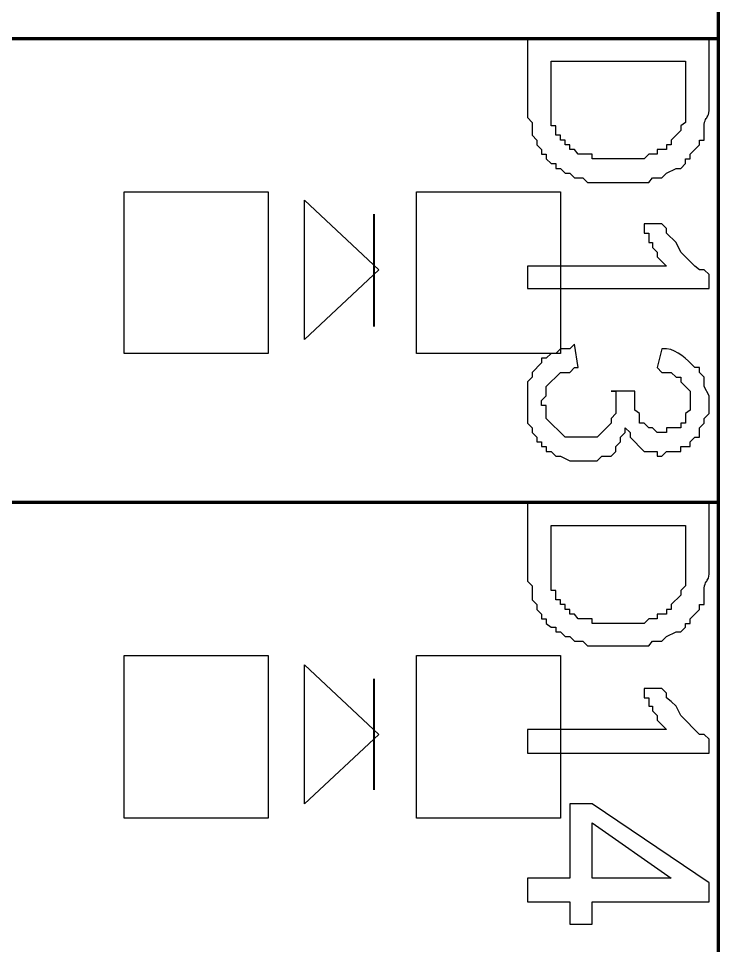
# Model space of a CAD drawing. Header units: millimetres. Extents: x -109 to -14.2, y -107.5 to -24.7.
# Drawn here: x -75.84 to -72.01, y -83.77 to -78.7 of the extents above; entities that cross this region are included whole.
import ezdxf

# ---------------------------------------------------------------- set-up
doc = ezdxf.new("R2010")
doc.units = ezdxf.units.MM
doc.header["$MEASUREMENT"] = 0
doc.layers.add('layer 1', color=7, linetype='Continuous')

msp = doc.modelspace()

# ---------------------------------------------------------------- linework, layer by layer
at = {"layer": 'layer 1', "color": 0, "lineweight": 80}
for points in [[(-72.0095, -91.5042), (-72.0095, -91.5042), (-72.0095, -40.7152), (-72.0095, -40.7152)], [(-80.6507, -78.8101), (-80.6507, -78.8101), (-72.0095, -78.8101), (-72.0095, -78.8101)], [(-80.6507, -81.3464), (-80.6507, -81.3464), (-72.0095, -81.3464), (-72.0095, -81.3464)]]:
    msp.add_open_spline(points, degree=3, dxfattribs=at)
at = {"layer": 'layer 1', "color": 0}
for points, knots in [([(-73.055, -78.8101), (-73.055, -78.8101), (-72.0611, -78.8101), (-72.0611, -78.8101), (-72.0611, -78.8101), (-72.0611, -78.8101), (-72.0611, -79.1393), (-72.0611, -79.1393), (-72.0611, -79.1393), (-72.052, -79.2971), (-72.0959, -79.1913), (-72.0869, -79.3393), (-72.0869, -79.3393), (-72.0869, -79.3393), (-72.0869, -79.3652), (-72.0869, -79.3652), (-72.0869, -79.3652), (-72.0869, -79.3652), (-72.1128, -79.3652), (-72.1128, -79.3652), (-72.1128, -79.3652), (-72.1128, -79.3652), (-72.1128, -79.3909), (-72.1128, -79.3909), (-72.1128, -79.3909), (-72.1128, -79.3909), (-72.1644, -79.4426), (-72.1644, -79.4426), (-72.1644, -79.4426), (-72.1644, -79.4426), (-72.1644, -79.4684), (-72.1644, -79.4684), (-72.1644, -79.4684), (-72.1644, -79.4684), (-72.1902, -79.4684), (-72.1902, -79.4684), (-72.1902, -79.4684), (-72.1902, -79.4684), (-72.1902, -79.4942), (-72.1902, -79.4942), (-72.1902, -79.4942), (-72.1902, -79.4942), (-72.216, -79.52), (-72.216, -79.52), (-72.216, -79.52), (-72.216, -79.52), (-72.2418, -79.52), (-72.2418, -79.52), (-72.2418, -79.52), (-72.2418, -79.52), (-72.2935, -79.5458), (-72.2935, -79.5458), (-72.2935, -79.5458), (-72.2935, -79.5458), (-72.3193, -79.5717), (-72.3193, -79.5717), (-72.3193, -79.5717), (-72.3193, -79.5717), (-72.3709, -79.5717), (-72.3709, -79.5717), (-72.3709, -79.5717), (-72.3709, -79.5717), (-72.3903, -79.5975), (-72.3903, -79.5975), (-72.3903, -79.5975), (-72.3903, -79.5975), (-72.4677, -79.5975), (-72.4677, -79.5975), (-72.4677, -79.5975), (-72.5193, -79.5975), (-72.5709, -79.5975), (-72.6226, -79.5975), (-72.6226, -79.5975), (-72.6226, -79.5975), (-72.7258, -79.5975), (-72.7258, -79.5975), (-72.7258, -79.5975), (-72.7258, -79.5975), (-72.7517, -79.5717), (-72.7517, -79.5717), (-72.7517, -79.5717), (-72.7517, -79.5717), (-72.7968, -79.5717), (-72.7968, -79.5717), (-72.7968, -79.5717), (-72.7968, -79.5717), (-72.8226, -79.5458), (-72.8226, -79.5458), (-72.8226, -79.5458), (-72.8226, -79.5458), (-72.8485, -79.5458), (-72.8485, -79.5458), (-72.8485, -79.5458), (-72.8485, -79.5458), (-72.8743, -79.52), (-72.8743, -79.52), (-72.8743, -79.52), (-72.8743, -79.52), (-72.9001, -79.52), (-72.9001, -79.52), (-72.9001, -79.52), (-72.9001, -79.52), (-72.9001, -79.4942), (-72.9001, -79.4942), (-72.9001, -79.4942), (-72.9001, -79.4942), (-72.9259, -79.4942), (-72.9259, -79.4942), (-72.9259, -79.4942), (-72.9259, -79.4942), (-72.9517, -79.4684), (-72.9517, -79.4684), (-72.9517, -79.4684), (-72.9517, -79.4684), (-72.9517, -79.4426), (-72.9517, -79.4426), (-72.9517, -79.4426), (-72.9517, -79.4426), (-72.9775, -79.4426), (-72.9775, -79.4426), (-72.9775, -79.4426), (-72.9775, -79.4426), (-72.9775, -79.4168), (-72.9775, -79.4168), (-72.9775, -79.4168), (-72.9775, -79.4168), (-73.0033, -79.3909), (-73.0033, -79.3909), (-73.0033, -79.3909), (-73.0033, -79.3909), (-73.0033, -79.3652), (-73.0033, -79.3652), (-73.0033, -79.3652), (-73.0033, -79.3652), (-73.0292, -79.3393), (-73.0292, -79.3393), (-73.0292, -79.3393), (-73.0292, -79.3393), (-73.0292, -79.2684), (-73.0292, -79.2684), (-73.0292, -79.2684), (-73.0292, -79.2684), (-73.055, -79.2425), (-73.055, -79.2425), (-73.055, -79.2425), (-73.055, -79.2425), (-73.055, -79.1393), (-73.055, -79.1393), (-73.055, -79.1393), (-73.055, -79.1393), (-73.055, -78.8101), (-73.055, -78.8101)], [0, 0, 0, 0, 0.025641, 0.025641, 0.025641, 0.025641, 0.051282, 0.051282, 0.051282, 0.051282, 0.076923, 0.076923, 0.076923, 0.076923, 0.102564, 0.102564, 0.102564, 0.102564, 0.128205, 0.128205, 0.128205, 0.128205, 0.153846, 0.153846, 0.153846, 0.153846, 0.179487, 0.179487, 0.179487, 0.179487, 0.205128, 0.205128, 0.205128, 0.205128, 0.230769, 0.230769, 0.230769, 0.230769, 0.25641, 0.25641, 0.25641, 0.25641, 0.282051, 0.282051, 0.282051, 0.282051, 0.307692, 0.307692, 0.307692, 0.307692, 0.333333, 0.333333, 0.333333, 0.333333, 0.358974, 0.358974, 0.358974, 0.358974, 0.384615, 0.384615, 0.384615, 0.384615, 0.410256, 0.410256, 0.410256, 0.410256, 0.435897, 0.435897, 0.435897, 0.435897, 0.461538, 0.461538, 0.461538, 0.461538, 0.487179, 0.487179, 0.487179, 0.487179, 0.512821, 0.512821, 0.512821, 0.512821, 0.538462, 0.538462, 0.538462, 0.538462, 0.564103, 0.564103, 0.564103, 0.564103, 0.589744, 0.589744, 0.589744, 0.589744, 0.615385, 0.615385, 0.615385, 0.615385, 0.641026, 0.641026, 0.641026, 0.641026, 0.666667, 0.666667, 0.666667, 0.666667, 0.692308, 0.692308, 0.692308, 0.692308, 0.717949, 0.717949, 0.717949, 0.717949, 0.74359, 0.74359, 0.74359, 0.74359, 0.769231, 0.769231, 0.769231, 0.769231, 0.794872, 0.794872, 0.794872, 0.794872, 0.820513, 0.820513, 0.820513, 0.820513, 0.846154, 0.846154, 0.846154, 0.846154, 0.871795, 0.871795, 0.871795, 0.871795, 0.897436, 0.897436, 0.897436, 0.897436, 0.923077, 0.923077, 0.923077, 0.923077, 0.948718, 0.948718, 0.948718, 0.948718, 1, 1, 1, 1]), ([(-72.9259, -78.9328), (-72.9259, -78.9328), (-72.9259, -79.1393), (-72.9259, -79.1393), (-72.9259, -79.1393), (-72.9259, -79.1823), (-72.9259, -79.2253), (-72.9259, -79.2684), (-72.9259, -79.2684), (-72.9259, -79.2684), (-72.9259, -79.2877), (-72.9259, -79.2877), (-72.9259, -79.2877), (-72.9259, -79.2877), (-72.9001, -79.2877), (-72.9001, -79.2877), (-72.9001, -79.2877), (-72.9001, -79.2877), (-72.9001, -79.3393), (-72.9001, -79.3393), (-72.9001, -79.3393), (-72.9001, -79.3393), (-72.8743, -79.3393), (-72.8743, -79.3393), (-72.8743, -79.3393), (-72.8743, -79.3393), (-72.8743, -79.3652), (-72.8743, -79.3652), (-72.8743, -79.3652), (-72.8743, -79.3652), (-72.8485, -79.3652), (-72.8485, -79.3652), (-72.8485, -79.3652), (-72.8485, -79.3652), (-72.8485, -79.3909), (-72.8485, -79.3909), (-72.8485, -79.3909), (-72.8485, -79.3909), (-72.8226, -79.3909), (-72.8226, -79.3909), (-72.8226, -79.3909), (-72.8226, -79.3909), (-72.8226, -79.4168), (-72.8226, -79.4168), (-72.8226, -79.4168), (-72.8226, -79.4168), (-72.7968, -79.4168), (-72.7968, -79.4168), (-72.7968, -79.4168), (-72.7968, -79.4168), (-72.7775, -79.4426), (-72.7775, -79.4426), (-72.7775, -79.4426), (-72.7775, -79.4426), (-72.7, -79.4426), (-72.7, -79.4426), (-72.7, -79.4426), (-72.7, -79.4426), (-72.7, -79.4684), (-72.7, -79.4684), (-72.7, -79.4684), (-72.7, -79.4684), (-72.4161, -79.4684), (-72.4161, -79.4684), (-72.4161, -79.4684), (-72.4161, -79.4684), (-72.3903, -79.4426), (-72.3903, -79.4426), (-72.3903, -79.4426), (-72.3903, -79.4426), (-72.3451, -79.4426), (-72.3451, -79.4426), (-72.3451, -79.4426), (-72.3451, -79.4426), (-72.3451, -79.4168), (-72.3451, -79.4168), (-72.3451, -79.4168), (-72.3451, -79.4168), (-72.2935, -79.4168), (-72.2935, -79.4168), (-72.2935, -79.4168), (-72.2935, -79.4168), (-72.2935, -79.3909), (-72.2935, -79.3909), (-72.2935, -79.3909), (-72.2935, -79.3909), (-72.2676, -79.3909), (-72.2676, -79.3909), (-72.2676, -79.3909), (-72.2676, -79.3909), (-72.2676, -79.3652), (-72.2676, -79.3652), (-72.2676, -79.3652), (-72.2676, -79.3652), (-72.216, -79.3135), (-72.216, -79.3135), (-72.216, -79.3135), (-72.216, -79.3135), (-72.216, -79.2877), (-72.216, -79.2877), (-72.216, -79.2877), (-72.216, -79.2877), (-72.1902, -79.2684), (-72.1902, -79.2684), (-72.1902, -79.2684), (-72.1902, -79.2684), (-72.1902, -78.9328), (-72.1902, -78.9328), (-72.1902, -78.9328), (-72.1902, -78.9328), (-72.9259, -78.9328), (-72.9259, -78.9328)], [0, 0, 0, 0, 0.034483, 0.034483, 0.034483, 0.034483, 0.068966, 0.068966, 0.068966, 0.068966, 0.103448, 0.103448, 0.103448, 0.103448, 0.137931, 0.137931, 0.137931, 0.137931, 0.172414, 0.172414, 0.172414, 0.172414, 0.206897, 0.206897, 0.206897, 0.206897, 0.241379, 0.241379, 0.241379, 0.241379, 0.275862, 0.275862, 0.275862, 0.275862, 0.310345, 0.310345, 0.310345, 0.310345, 0.344828, 0.344828, 0.344828, 0.344828, 0.37931, 0.37931, 0.37931, 0.37931, 0.413793, 0.413793, 0.413793, 0.413793, 0.448276, 0.448276, 0.448276, 0.448276, 0.482759, 0.482759, 0.482759, 0.482759, 0.517241, 0.517241, 0.517241, 0.517241, 0.551724, 0.551724, 0.551724, 0.551724, 0.586207, 0.586207, 0.586207, 0.586207, 0.62069, 0.62069, 0.62069, 0.62069, 0.655172, 0.655172, 0.655172, 0.655172, 0.689655, 0.689655, 0.689655, 0.689655, 0.724138, 0.724138, 0.724138, 0.724138, 0.758621, 0.758621, 0.758621, 0.758621, 0.793103, 0.793103, 0.793103, 0.793103, 0.827586, 0.827586, 0.827586, 0.827586, 0.862069, 0.862069, 0.862069, 0.862069, 0.896552, 0.896552, 0.896552, 0.896552, 0.931034, 0.931034, 0.931034, 0.931034, 1, 1, 1, 1]), ([(-75.262, -79.6491), (-75.262, -79.6491), (-75.262, -80.5332), (-75.262, -80.5332), (-75.262, -80.5332), (-75.262, -80.5332), (-74.4747, -80.5332), (-74.4747, -80.5332), (-74.4747, -80.5332), (-74.4747, -80.5332), (-74.4747, -79.6491), (-74.4747, -79.6491), (-74.4747, -79.6491), (-74.4747, -79.6491), (-75.262, -79.6491), (-75.262, -79.6491)], [0, 0, 0, 0, 0.2, 0.2, 0.2, 0.2, 0.4, 0.4, 0.4, 0.4, 0.6, 0.6, 0.6, 0.6, 1, 1, 1, 1]), ([(-73.6616, -79.6491), (-73.6616, -79.6491), (-73.6616, -80.5332), (-73.6616, -80.5332), (-73.6616, -80.5332), (-73.6616, -80.5332), (-72.8743, -80.5332), (-72.8743, -80.5332), (-72.8743, -80.5332), (-72.8743, -80.5332), (-72.8743, -79.6491), (-72.8743, -79.6491), (-72.8743, -79.6491), (-72.8743, -79.6491), (-73.6616, -79.6491), (-73.6616, -79.6491)], [0, 0, 0, 0, 0.2, 0.2, 0.2, 0.2, 0.4, 0.4, 0.4, 0.4, 0.6, 0.6, 0.6, 0.6, 1, 1, 1, 1]), ([(-74.2747, -80.4558), (-74.2747, -80.4558), (-73.8681, -80.075), (-73.8681, -80.075), (-73.8681, -80.075), (-73.8681, -80.075), (-74.2747, -79.6943), (-74.2747, -79.6943), (-74.2747, -79.6943), (-74.2747, -79.6943), (-74.2747, -80.4558), (-74.2747, -80.4558)], [0, 0, 0, 0, 0.25, 0.25, 0.25, 0.25, 0.5, 0.5, 0.5, 0.5, 1, 1, 1, 1]), ([(-73.055, -80.1783), (-73.055, -80.1783), (-73.055, -80.0557), (-73.055, -80.0557), (-73.055, -80.0557), (-73.055, -80.0557), (-72.2935, -80.0557), (-72.2935, -80.0557), (-72.2935, -80.0557), (-72.2935, -80.0557), (-72.3451, -80.0041), (-72.3451, -80.0041), (-72.3451, -80.0041), (-72.3451, -80.0041), (-72.3451, -79.9782), (-72.3451, -79.9782), (-72.3451, -79.9782), (-72.3451, -79.9782), (-72.3709, -79.9524), (-72.3709, -79.9524), (-72.3709, -79.9524), (-72.3709, -79.9524), (-72.3709, -79.9266), (-72.3709, -79.9266), (-72.3709, -79.9266), (-72.3709, -79.9266), (-72.3903, -79.9266), (-72.3903, -79.9266), (-72.3903, -79.9266), (-72.3903, -79.9266), (-72.3903, -79.875), (-72.3903, -79.875), (-72.3903, -79.875), (-72.3903, -79.875), (-72.4161, -79.875), (-72.4161, -79.875), (-72.4161, -79.875), (-72.4161, -79.875), (-72.4161, -79.8233), (-72.4161, -79.8233), (-72.4161, -79.8233), (-72.4161, -79.8233), (-72.3193, -79.8233), (-72.3193, -79.8233), (-72.3193, -79.8233), (-72.3193, -79.8233), (-72.2935, -79.8492), (-72.2935, -79.8492), (-72.2935, -79.8492), (-72.2935, -79.8492), (-72.2935, -79.875), (-72.2935, -79.875), (-72.2935, -79.875), (-72.2935, -79.875), (-72.2418, -79.9266), (-72.2418, -79.9266), (-72.2418, -79.9266), (-72.2418, -79.9266), (-72.216, -79.9782), (-72.216, -79.9782), (-72.216, -79.9782), (-72.216, -79.9782), (-72.1386, -80.0557), (-72.1386, -80.0557), (-72.1386, -80.0557), (-72.1386, -80.0557), (-72.1128, -80.075), (-72.1128, -80.075), (-72.1128, -80.075), (-72.1128, -80.075), (-72.0869, -80.075), (-72.0869, -80.075), (-72.0869, -80.075), (-72.0869, -80.075), (-72.0611, -80.1009), (-72.0611, -80.1009), (-72.0611, -80.1009), (-72.0611, -80.1009), (-72.0611, -80.1783), (-72.0611, -80.1783), (-72.0611, -80.1783), (-72.0611, -80.1783), (-73.055, -80.1783), (-73.055, -80.1783)], [0, 0, 0, 0, 0.045455, 0.045455, 0.045455, 0.045455, 0.090909, 0.090909, 0.090909, 0.090909, 0.136364, 0.136364, 0.136364, 0.136364, 0.181818, 0.181818, 0.181818, 0.181818, 0.227273, 0.227273, 0.227273, 0.227273, 0.272727, 0.272727, 0.272727, 0.272727, 0.318182, 0.318182, 0.318182, 0.318182, 0.363636, 0.363636, 0.363636, 0.363636, 0.409091, 0.409091, 0.409091, 0.409091, 0.454545, 0.454545, 0.454545, 0.454545, 0.5, 0.5, 0.5, 0.5, 0.545455, 0.545455, 0.545455, 0.545455, 0.590909, 0.590909, 0.590909, 0.590909, 0.636364, 0.636364, 0.636364, 0.636364, 0.681818, 0.681818, 0.681818, 0.681818, 0.727273, 0.727273, 0.727273, 0.727273, 0.772727, 0.772727, 0.772727, 0.772727, 0.818182, 0.818182, 0.818182, 0.818182, 0.863636, 0.863636, 0.863636, 0.863636, 0.909091, 0.909091, 0.909091, 0.909091, 1, 1, 1, 1]), ([(-72.7968, -80.4816), (-72.7968, -80.4816), (-72.7775, -80.6107), (-72.7775, -80.6107), (-72.7775, -80.6107), (-72.7775, -80.6107), (-72.7968, -80.6107), (-72.7968, -80.6107), (-72.7968, -80.6107), (-72.7968, -80.6107), (-72.8226, -80.6365), (-72.8226, -80.6365), (-72.8226, -80.6365), (-72.8226, -80.6365), (-72.8743, -80.6365), (-72.8743, -80.6365), (-72.8743, -80.6365), (-72.8743, -80.6365), (-72.9517, -80.7139), (-72.9517, -80.7139), (-72.9517, -80.7139), (-72.9517, -80.7139), (-72.9517, -80.7655), (-72.9517, -80.7655), (-72.9517, -80.7655), (-72.9517, -80.7655), (-72.9775, -80.7914), (-72.9775, -80.7914), (-72.9775, -80.7914), (-72.9775, -80.7914), (-72.9775, -80.8172), (-72.9775, -80.8172), (-72.9775, -80.8172), (-72.9775, -80.8172), (-72.9517, -80.8172), (-72.9517, -80.8172), (-72.9517, -80.8172), (-72.9517, -80.8172), (-72.9517, -80.8882), (-72.9517, -80.8882), (-72.9517, -80.8882), (-72.9517, -80.8882), (-72.8485, -80.9914), (-72.8485, -80.9914), (-72.8485, -80.9914), (-72.8485, -80.9914), (-72.6742, -80.9914), (-72.6742, -80.9914), (-72.6742, -80.9914), (-72.6742, -80.9914), (-72.5968, -80.914), (-72.5968, -80.914), (-72.5968, -80.914), (-72.5968, -80.914), (-72.5968, -80.8882), (-72.5968, -80.8882), (-72.5968, -80.8882), (-72.5968, -80.8882), (-72.5709, -80.8623), (-72.5709, -80.8623), (-72.5709, -80.8623), (-72.5709, -80.8623), (-72.5709, -80.7397), (-72.5709, -80.7397), (-72.5709, -80.7397), (-72.5709, -80.7397), (-72.5968, -80.7397), (-72.5968, -80.7397), (-72.5968, -80.7397), (-72.5968, -80.7397), (-72.4677, -80.7397), (-72.4677, -80.7397), (-72.4677, -80.7397), (-72.4677, -80.7397), (-72.4677, -80.843), (-72.4677, -80.843), (-72.4677, -80.843), (-72.4677, -80.843), (-72.4419, -80.8623), (-72.4419, -80.8623), (-72.4419, -80.8623), (-72.4419, -80.8623), (-72.4419, -80.914), (-72.4419, -80.914), (-72.4419, -80.914), (-72.4419, -80.914), (-72.4161, -80.914), (-72.4161, -80.914), (-72.4161, -80.914), (-72.4161, -80.914), (-72.3903, -80.9398), (-72.3903, -80.9398), (-72.3903, -80.9398), (-72.3903, -80.9398), (-72.3709, -80.9398), (-72.3709, -80.9398), (-72.3709, -80.9398), (-72.3709, -80.9398), (-72.3451, -80.9656), (-72.3451, -80.9656), (-72.3451, -80.9656), (-72.3451, -80.9656), (-72.2935, -80.9656), (-72.2935, -80.9656), (-72.2935, -80.9656), (-72.2935, -80.9656), (-72.2935, -80.9398), (-72.2935, -80.9398), (-72.2935, -80.9398), (-72.2935, -80.9398), (-72.216, -80.9398), (-72.216, -80.9398), (-72.216, -80.9398), (-72.216, -80.9398), (-72.216, -80.914), (-72.216, -80.914), (-72.216, -80.914), (-72.216, -80.914), (-72.1902, -80.914), (-72.1902, -80.914), (-72.1902, -80.914), (-72.1902, -80.914), (-72.1902, -80.8623), (-72.1902, -80.8623), (-72.1902, -80.8623), (-72.1902, -80.8623), (-72.1644, -80.843), (-72.1644, -80.843), (-72.1644, -80.843), (-72.1644, -80.843), (-72.1644, -80.7397), (-72.1644, -80.7397), (-72.1644, -80.7397), (-72.1644, -80.7397), (-72.216, -80.6881), (-72.216, -80.6881), (-72.216, -80.6881), (-72.216, -80.6881), (-72.216, -80.6623), (-72.216, -80.6623), (-72.216, -80.6623), (-72.216, -80.6623), (-72.2418, -80.6623), (-72.2418, -80.6623), (-72.2418, -80.6623), (-72.2418, -80.6623), (-72.2676, -80.6365), (-72.2676, -80.6365), (-72.2676, -80.6365), (-72.2676, -80.6365), (-72.3193, -80.6365), (-72.3193, -80.6365), (-72.3193, -80.6365), (-72.3193, -80.6365), (-72.3451, -80.6107), (-72.3451, -80.6107), (-72.3451, -80.6107), (-72.3451, -80.6107), (-72.3193, -80.5074), (-72.3193, -80.5074), (-72.3193, -80.5074), (-72.3193, -80.5074), (-72.2935, -80.5074), (-72.2935, -80.5074), (-72.2935, -80.5074), (-72.2322, -80.515), (-72.183, -80.5624), (-72.1386, -80.6107), (-72.1386, -80.6107), (-72.1386, -80.6107), (-72.1128, -80.6107), (-72.1128, -80.6107), (-72.1128, -80.6107), (-72.1128, -80.6107), (-72.1128, -80.6365), (-72.1128, -80.6365), (-72.1128, -80.6365), (-72.1128, -80.6365), (-72.0869, -80.6623), (-72.0869, -80.6623), (-72.0869, -80.6623), (-72.0869, -80.6623), (-72.0869, -80.7139), (-72.0869, -80.7139), (-72.0869, -80.7139), (-72.0869, -80.7139), (-72.0611, -80.7655), (-72.0611, -80.7655), (-72.0611, -80.7655), (-72.0611, -80.7655), (-72.0611, -80.8623), (-72.0611, -80.8623), (-72.0611, -80.8623), (-72.0611, -80.8623), (-72.0869, -80.8882), (-72.0869, -80.8882), (-72.0869, -80.8882), (-72.0869, -80.8882), (-72.0869, -80.914), (-72.0869, -80.914), (-72.0869, -80.914), (-72.0869, -80.914), (-72.1128, -80.9398), (-72.1128, -80.9398), (-72.1128, -80.9398), (-72.1128, -80.9398), (-72.1128, -80.9914), (-72.1128, -80.9914), (-72.1128, -80.9914), (-72.1128, -80.9914), (-72.1386, -80.9914), (-72.1386, -80.9914), (-72.1386, -80.9914), (-72.1386, -80.9914), (-72.1644, -81.0172), (-72.1644, -81.0172), (-72.1644, -81.0172), (-72.1644, -81.0172), (-72.1644, -81.0431), (-72.1644, -81.0431), (-72.1644, -81.0431), (-72.1644, -81.0431), (-72.216, -81.0431), (-72.216, -81.0431), (-72.216, -81.0431), (-72.216, -81.0431), (-72.216, -81.0689), (-72.216, -81.0689), (-72.216, -81.0689), (-72.216, -81.0689), (-72.2935, -81.0689), (-72.2935, -81.0689), (-72.2935, -81.0689), (-72.2935, -81.0689), (-72.3193, -81.0947), (-72.3193, -81.0947), (-72.3193, -81.0947), (-72.3193, -81.0947), (-72.3451, -81.0947), (-72.3451, -81.0947), (-72.3451, -81.0947), (-72.3451, -81.0947), (-72.3451, -81.0689), (-72.3451, -81.0689), (-72.3451, -81.0689), (-72.3451, -81.0689), (-72.4161, -81.0689), (-72.4161, -81.0689), (-72.4161, -81.0689), (-72.4161, -81.0689), (-72.4935, -80.9914), (-72.4935, -80.9914), (-72.4935, -80.9914), (-72.4935, -80.9914), (-72.4935, -80.9656), (-72.4935, -80.9656), (-72.4935, -80.9656), (-72.4935, -80.9656), (-72.5193, -80.9398), (-72.5193, -80.9398), (-72.5193, -80.9398), (-72.5193, -80.9398), (-72.5193, -80.9656), (-72.5193, -80.9656), (-72.5193, -80.9656), (-72.5193, -80.9656), (-72.5451, -80.9914), (-72.5451, -80.9914), (-72.5451, -80.9914), (-72.5451, -80.9914), (-72.5451, -81.0172), (-72.5451, -81.0172), (-72.5451, -81.0172), (-72.5451, -81.0172), (-72.5709, -81.0431), (-72.5709, -81.0431), (-72.5709, -81.0431), (-72.5709, -81.0431), (-72.5709, -81.0689), (-72.5709, -81.0689), (-72.5709, -81.0689), (-72.5709, -81.0689), (-72.5968, -81.0947), (-72.5968, -81.0947), (-72.5968, -81.0947), (-72.5968, -81.0947), (-72.6484, -81.0947), (-72.6484, -81.0947), (-72.6484, -81.0947), (-72.6484, -81.0947), (-72.6742, -81.1205), (-72.6742, -81.1205), (-72.6742, -81.1205), (-72.6742, -81.1205), (-72.8226, -81.1205), (-72.8226, -81.1205), (-72.8226, -81.1205), (-72.8226, -81.1205), (-72.8743, -81.0947), (-72.8743, -81.0947), (-72.8743, -81.0947), (-72.8743, -81.0947), (-72.9001, -81.0947), (-72.9001, -81.0947), (-72.9001, -81.0947), (-72.9001, -81.0947), (-72.9259, -81.0689), (-72.9259, -81.0689), (-72.9259, -81.0689), (-72.9259, -81.0689), (-72.9517, -81.0689), (-72.9517, -81.0689), (-72.9517, -81.0689), (-72.9517, -81.0689), (-72.9517, -81.0431), (-72.9517, -81.0431), (-72.9517, -81.0431), (-72.9517, -81.0431), (-72.9775, -81.0431), (-72.9775, -81.0431), (-72.9775, -81.0431), (-72.9775, -81.0431), (-72.9775, -81.0172), (-72.9775, -81.0172), (-72.9775, -81.0172), (-72.9775, -81.0172), (-73.0033, -81.0172), (-73.0033, -81.0172), (-73.0033, -81.0172), (-73.0033, -81.0172), (-73.0033, -80.9914), (-73.0033, -80.9914), (-73.0033, -80.9914), (-73.0033, -80.9914), (-73.0292, -80.9656), (-73.0292, -80.9656), (-73.0292, -80.9656), (-73.0292, -80.9656), (-73.0292, -80.9398), (-73.0292, -80.9398), (-73.0292, -80.9398), (-73.0292, -80.9398), (-73.055, -80.914), (-73.055, -80.914), (-73.055, -80.914), (-73.055, -80.914), (-73.055, -80.6881), (-73.055, -80.6881), (-73.055, -80.6881), (-73.055, -80.6881), (-73.0292, -80.6623), (-73.0292, -80.6623), (-73.0292, -80.6623), (-73.0292, -80.6623), (-73.0292, -80.6365), (-73.0292, -80.6365), (-73.0292, -80.6365), (-73.0292, -80.6365), (-72.9775, -80.5849), (-72.9775, -80.5849), (-72.9775, -80.5849), (-72.9775, -80.5849), (-72.9775, -80.559), (-72.9775, -80.559), (-72.9775, -80.559), (-72.9775, -80.559), (-72.9517, -80.559), (-72.9517, -80.559), (-72.9517, -80.559), (-72.9517, -80.559), (-72.9259, -80.5332), (-72.9259, -80.5332), (-72.9259, -80.5332), (-72.9259, -80.5332), (-72.9001, -80.5332), (-72.9001, -80.5332), (-72.9001, -80.5332), (-72.9001, -80.5332), (-72.8743, -80.5074), (-72.8743, -80.5074), (-72.8743, -80.5074), (-72.8743, -80.5074), (-72.8226, -80.5074), (-72.8226, -80.5074), (-72.8226, -80.5074), (-72.8226, -80.5074), (-72.7968, -80.4816), (-72.7968, -80.4816)], [0, 0, 0, 0, 0.010204, 0.010204, 0.010204, 0.010204, 0.020408, 0.020408, 0.020408, 0.020408, 0.030612, 0.030612, 0.030612, 0.030612, 0.040816, 0.040816, 0.040816, 0.040816, 0.05102, 0.05102, 0.05102, 0.05102, 0.061224, 0.061224, 0.061224, 0.061224, 0.071429, 0.071429, 0.071429, 0.071429, 0.081633, 0.081633, 0.081633, 0.081633, 0.091837, 0.091837, 0.091837, 0.091837, 0.102041, 0.102041, 0.102041, 0.102041, 0.112245, 0.112245, 0.112245, 0.112245, 0.122449, 0.122449, 0.122449, 0.122449, 0.132653, 0.132653, 0.132653, 0.132653, 0.142857, 0.142857, 0.142857, 0.142857, 0.153061, 0.153061, 0.153061, 0.153061, 0.163265, 0.163265, 0.163265, 0.163265, 0.173469, 0.173469, 0.173469, 0.173469, 0.183673, 0.183673, 0.183673, 0.183673, 0.193878, 0.193878, 0.193878, 0.193878, 0.204082, 0.204082, 0.204082, 0.204082, 0.214286, 0.214286, 0.214286, 0.214286, 0.22449, 0.22449, 0.22449, 0.22449, 0.234694, 0.234694, 0.234694, 0.234694, 0.244898, 0.244898, 0.244898, 0.244898, 0.255102, 0.255102, 0.255102, 0.255102, 0.265306, 0.265306, 0.265306, 0.265306, 0.27551, 0.27551, 0.27551, 0.27551, 0.285714, 0.285714, 0.285714, 0.285714, 0.295918, 0.295918, 0.295918, 0.295918, 0.306122, 0.306122, 0.306122, 0.306122, 0.316327, 0.316327, 0.316327, 0.316327, 0.326531, 0.326531, 0.326531, 0.326531, 0.336735, 0.336735, 0.336735, 0.336735, 0.346939, 0.346939, 0.346939, 0.346939, 0.357143, 0.357143, 0.357143, 0.357143, 0.367347, 0.367347, 0.367347, 0.367347, 0.377551, 0.377551, 0.377551, 0.377551, 0.387755, 0.387755, 0.387755, 0.387755, 0.397959, 0.397959, 0.397959, 0.397959, 0.408163, 0.408163, 0.408163, 0.408163, 0.418367, 0.418367, 0.418367, 0.418367, 0.428571, 0.428571, 0.428571, 0.428571, 0.438776, 0.438776, 0.438776, 0.438776, 0.44898, 0.44898, 0.44898, 0.44898, 0.459184, 0.459184, 0.459184, 0.459184, 0.469388, 0.469388, 0.469388, 0.469388, 0.479592, 0.479592, 0.479592, 0.479592, 0.489796, 0.489796, 0.489796, 0.489796, 0.5, 0.5, 0.5, 0.5, 0.510204, 0.510204, 0.510204, 0.510204, 0.520408, 0.520408, 0.520408, 0.520408, 0.530612, 0.530612, 0.530612, 0.530612, 0.540816, 0.540816, 0.540816, 0.540816, 0.55102, 0.55102, 0.55102, 0.55102, 0.561224, 0.561224, 0.561224, 0.561224, 0.571429, 0.571429, 0.571429, 0.571429, 0.581633, 0.581633, 0.581633, 0.581633, 0.591837, 0.591837, 0.591837, 0.591837, 0.602041, 0.602041, 0.602041, 0.602041, 0.612245, 0.612245, 0.612245, 0.612245, 0.622449, 0.622449, 0.622449, 0.622449, 0.632653, 0.632653, 0.632653, 0.632653, 0.642857, 0.642857, 0.642857, 0.642857, 0.653061, 0.653061, 0.653061, 0.653061, 0.663265, 0.663265, 0.663265, 0.663265, 0.673469, 0.673469, 0.673469, 0.673469, 0.683673, 0.683673, 0.683673, 0.683673, 0.693878, 0.693878, 0.693878, 0.693878, 0.704082, 0.704082, 0.704082, 0.704082, 0.714286, 0.714286, 0.714286, 0.714286, 0.72449, 0.72449, 0.72449, 0.72449, 0.734694, 0.734694, 0.734694, 0.734694, 0.744898, 0.744898, 0.744898, 0.744898, 0.755102, 0.755102, 0.755102, 0.755102, 0.765306, 0.765306, 0.765306, 0.765306, 0.77551, 0.77551, 0.77551, 0.77551, 0.785714, 0.785714, 0.785714, 0.785714, 0.795918, 0.795918, 0.795918, 0.795918, 0.806122, 0.806122, 0.806122, 0.806122, 0.816327, 0.816327, 0.816327, 0.816327, 0.826531, 0.826531, 0.826531, 0.826531, 0.836735, 0.836735, 0.836735, 0.836735, 0.846939, 0.846939, 0.846939, 0.846939, 0.857143, 0.857143, 0.857143, 0.857143, 0.867347, 0.867347, 0.867347, 0.867347, 0.877551, 0.877551, 0.877551, 0.877551, 0.887755, 0.887755, 0.887755, 0.887755, 0.897959, 0.897959, 0.897959, 0.897959, 0.908163, 0.908163, 0.908163, 0.908163, 0.918367, 0.918367, 0.918367, 0.918367, 0.928571, 0.928571, 0.928571, 0.928571, 0.938776, 0.938776, 0.938776, 0.938776, 0.94898, 0.94898, 0.94898, 0.94898, 0.959184, 0.959184, 0.959184, 0.959184, 0.969388, 0.969388, 0.969388, 0.969388, 0.979592, 0.979592, 0.979592, 0.979592, 1, 1, 1, 1]), ([(-73.055, -81.3464), (-73.055, -81.3464), (-72.0611, -81.3464), (-72.0611, -81.3464), (-72.0611, -81.3464), (-72.0611, -81.3464), (-72.0611, -81.6755), (-72.0611, -81.6755), (-72.0611, -81.6755), (-72.0521, -81.8355), (-72.096, -81.7219), (-72.0869, -81.882), (-72.0869, -81.882), (-72.0869, -81.882), (-72.0869, -81.9078), (-72.0869, -81.9078), (-72.0869, -81.9078), (-72.0869, -81.9078), (-72.1128, -81.9078), (-72.1128, -81.9078), (-72.1128, -81.9078), (-72.1128, -81.9078), (-72.1128, -81.9336), (-72.1128, -81.9336), (-72.1128, -81.9336), (-72.1128, -81.9336), (-72.1644, -81.9853), (-72.1644, -81.9853), (-72.1644, -81.9853), (-72.1644, -81.9853), (-72.1644, -82.0111), (-72.1644, -82.0111), (-72.1644, -82.0111), (-72.1644, -82.0111), (-72.1902, -82.0111), (-72.1902, -82.0111), (-72.1902, -82.0111), (-72.1902, -82.0111), (-72.1902, -82.0304), (-72.1902, -82.0304), (-72.1902, -82.0304), (-72.1902, -82.0304), (-72.216, -82.0563), (-72.216, -82.0563), (-72.216, -82.0563), (-72.216, -82.0563), (-72.2418, -82.0563), (-72.2418, -82.0563), (-72.2418, -82.0563), (-72.2418, -82.0563), (-72.2935, -82.0821), (-72.2935, -82.0821), (-72.2935, -82.0821), (-72.2935, -82.0821), (-72.3193, -82.1079), (-72.3193, -82.1079), (-72.3193, -82.1079), (-72.3193, -82.1079), (-72.3709, -82.1079), (-72.3709, -82.1079), (-72.3709, -82.1079), (-72.3709, -82.1079), (-72.3903, -82.1337), (-72.3903, -82.1337), (-72.3903, -82.1337), (-72.3903, -82.1337), (-72.4677, -82.1337), (-72.4677, -82.1337), (-72.4677, -82.1337), (-72.5193, -82.1337), (-72.5709, -82.1337), (-72.6226, -82.1337), (-72.6226, -82.1337), (-72.6226, -82.1337), (-72.7258, -82.1337), (-72.7258, -82.1337), (-72.7258, -82.1337), (-72.7258, -82.1337), (-72.7517, -82.1079), (-72.7517, -82.1079), (-72.7517, -82.1079), (-72.7517, -82.1079), (-72.7968, -82.1079), (-72.7968, -82.1079), (-72.7968, -82.1079), (-72.7968, -82.1079), (-72.8226, -82.0821), (-72.8226, -82.0821), (-72.8226, -82.0821), (-72.8226, -82.0821), (-72.8485, -82.0821), (-72.8485, -82.0821), (-72.8485, -82.0821), (-72.8485, -82.0821), (-72.8743, -82.0563), (-72.8743, -82.0563), (-72.8743, -82.0563), (-72.8743, -82.0563), (-72.9001, -82.0563), (-72.9001, -82.0563), (-72.9001, -82.0563), (-72.9001, -82.0563), (-72.9001, -82.0304), (-72.9001, -82.0304), (-72.9001, -82.0304), (-72.9001, -82.0304), (-72.9259, -82.0304), (-72.9259, -82.0304), (-72.9259, -82.0304), (-72.9259, -82.0304), (-72.9517, -82.0111), (-72.9517, -82.0111), (-72.9517, -82.0111), (-72.9517, -82.0111), (-72.9517, -81.9853), (-72.9517, -81.9853), (-72.9517, -81.9853), (-72.9517, -81.9853), (-72.9775, -81.9853), (-72.9775, -81.9853), (-72.9775, -81.9853), (-72.9775, -81.9853), (-72.9775, -81.9595), (-72.9775, -81.9595), (-72.9775, -81.9595), (-72.9775, -81.9595), (-73.0033, -81.9336), (-73.0033, -81.9336), (-73.0033, -81.9336), (-73.0033, -81.9336), (-73.0033, -81.9078), (-73.0033, -81.9078), (-73.0033, -81.9078), (-73.0033, -81.9078), (-73.0292, -81.882), (-73.0292, -81.882), (-73.0292, -81.882), (-73.0292, -81.882), (-73.0292, -81.8046), (-73.0292, -81.8046), (-73.0292, -81.8046), (-73.0292, -81.8046), (-73.055, -81.7787), (-73.055, -81.7787), (-73.055, -81.7787), (-73.055, -81.7787), (-73.055, -81.6755), (-73.055, -81.6755), (-73.055, -81.6755), (-73.055, -81.6755), (-73.055, -81.3464), (-73.055, -81.3464)], [0, 0, 0, 0, 0.025641, 0.025641, 0.025641, 0.025641, 0.051282, 0.051282, 0.051282, 0.051282, 0.076923, 0.076923, 0.076923, 0.076923, 0.102564, 0.102564, 0.102564, 0.102564, 0.128205, 0.128205, 0.128205, 0.128205, 0.153846, 0.153846, 0.153846, 0.153846, 0.179487, 0.179487, 0.179487, 0.179487, 0.205128, 0.205128, 0.205128, 0.205128, 0.230769, 0.230769, 0.230769, 0.230769, 0.25641, 0.25641, 0.25641, 0.25641, 0.282051, 0.282051, 0.282051, 0.282051, 0.307692, 0.307692, 0.307692, 0.307692, 0.333333, 0.333333, 0.333333, 0.333333, 0.358974, 0.358974, 0.358974, 0.358974, 0.384615, 0.384615, 0.384615, 0.384615, 0.410256, 0.410256, 0.410256, 0.410256, 0.435897, 0.435897, 0.435897, 0.435897, 0.461538, 0.461538, 0.461538, 0.461538, 0.487179, 0.487179, 0.487179, 0.487179, 0.512821, 0.512821, 0.512821, 0.512821, 0.538462, 0.538462, 0.538462, 0.538462, 0.564103, 0.564103, 0.564103, 0.564103, 0.589744, 0.589744, 0.589744, 0.589744, 0.615385, 0.615385, 0.615385, 0.615385, 0.641026, 0.641026, 0.641026, 0.641026, 0.666667, 0.666667, 0.666667, 0.666667, 0.692308, 0.692308, 0.692308, 0.692308, 0.717949, 0.717949, 0.717949, 0.717949, 0.74359, 0.74359, 0.74359, 0.74359, 0.769231, 0.769231, 0.769231, 0.769231, 0.794872, 0.794872, 0.794872, 0.794872, 0.820513, 0.820513, 0.820513, 0.820513, 0.846154, 0.846154, 0.846154, 0.846154, 0.871795, 0.871795, 0.871795, 0.871795, 0.897436, 0.897436, 0.897436, 0.897436, 0.923077, 0.923077, 0.923077, 0.923077, 0.948718, 0.948718, 0.948718, 0.948718, 1, 1, 1, 1]), ([(-72.9259, -81.4754), (-72.9259, -81.4754), (-72.9259, -81.6755), (-72.9259, -81.6755), (-72.9259, -81.6755), (-72.9259, -81.7185), (-72.9259, -81.7616), (-72.9259, -81.8046), (-72.9259, -81.8046), (-72.9259, -81.8046), (-72.9259, -81.8304), (-72.9259, -81.8304), (-72.9259, -81.8304), (-72.9259, -81.8304), (-72.9001, -81.8304), (-72.9001, -81.8304), (-72.9001, -81.8304), (-72.9001, -81.8304), (-72.9001, -81.882), (-72.9001, -81.882), (-72.9001, -81.882), (-72.9001, -81.882), (-72.8743, -81.882), (-72.8743, -81.882), (-72.8743, -81.882), (-72.8743, -81.882), (-72.8743, -81.9078), (-72.8743, -81.9078), (-72.8743, -81.9078), (-72.8743, -81.9078), (-72.8485, -81.9078), (-72.8485, -81.9078), (-72.8485, -81.9078), (-72.8485, -81.9078), (-72.8485, -81.9336), (-72.8485, -81.9336), (-72.8485, -81.9336), (-72.8485, -81.9336), (-72.8226, -81.9336), (-72.8226, -81.9336), (-72.8226, -81.9336), (-72.8226, -81.9336), (-72.8226, -81.9595), (-72.8226, -81.9595), (-72.8226, -81.9595), (-72.8226, -81.9595), (-72.7968, -81.9595), (-72.7968, -81.9595), (-72.7968, -81.9595), (-72.7968, -81.9595), (-72.7775, -81.9853), (-72.7775, -81.9853), (-72.7775, -81.9853), (-72.7775, -81.9853), (-72.7, -81.9853), (-72.7, -81.9853), (-72.7, -81.9853), (-72.7, -81.9853), (-72.7, -82.0111), (-72.7, -82.0111), (-72.7, -82.0111), (-72.7, -82.0111), (-72.4161, -82.0111), (-72.4161, -82.0111), (-72.4161, -82.0111), (-72.4161, -82.0111), (-72.3903, -81.9853), (-72.3903, -81.9853), (-72.3903, -81.9853), (-72.3903, -81.9853), (-72.3451, -81.9853), (-72.3451, -81.9853), (-72.3451, -81.9853), (-72.3451, -81.9853), (-72.3451, -81.9595), (-72.3451, -81.9595), (-72.3451, -81.9595), (-72.3451, -81.9595), (-72.2935, -81.9595), (-72.2935, -81.9595), (-72.2935, -81.9595), (-72.2935, -81.9595), (-72.2935, -81.9336), (-72.2935, -81.9336), (-72.2935, -81.9336), (-72.2935, -81.9336), (-72.2676, -81.9336), (-72.2676, -81.9336), (-72.2676, -81.9336), (-72.2676, -81.9336), (-72.2676, -81.9078), (-72.2676, -81.9078), (-72.2676, -81.9078), (-72.2676, -81.9078), (-72.216, -81.8562), (-72.216, -81.8562), (-72.216, -81.8562), (-72.216, -81.8562), (-72.216, -81.8304), (-72.216, -81.8304), (-72.216, -81.8304), (-72.216, -81.8304), (-72.1902, -81.8046), (-72.1902, -81.8046), (-72.1902, -81.8046), (-72.1902, -81.8046), (-72.1902, -81.4754), (-72.1902, -81.4754), (-72.1902, -81.4754), (-72.1902, -81.4754), (-72.9259, -81.4754), (-72.9259, -81.4754)], [0, 0, 0, 0, 0.034483, 0.034483, 0.034483, 0.034483, 0.068966, 0.068966, 0.068966, 0.068966, 0.103448, 0.103448, 0.103448, 0.103448, 0.137931, 0.137931, 0.137931, 0.137931, 0.172414, 0.172414, 0.172414, 0.172414, 0.206897, 0.206897, 0.206897, 0.206897, 0.241379, 0.241379, 0.241379, 0.241379, 0.275862, 0.275862, 0.275862, 0.275862, 0.310345, 0.310345, 0.310345, 0.310345, 0.344828, 0.344828, 0.344828, 0.344828, 0.37931, 0.37931, 0.37931, 0.37931, 0.413793, 0.413793, 0.413793, 0.413793, 0.448276, 0.448276, 0.448276, 0.448276, 0.482759, 0.482759, 0.482759, 0.482759, 0.517241, 0.517241, 0.517241, 0.517241, 0.551724, 0.551724, 0.551724, 0.551724, 0.586207, 0.586207, 0.586207, 0.586207, 0.62069, 0.62069, 0.62069, 0.62069, 0.655172, 0.655172, 0.655172, 0.655172, 0.689655, 0.689655, 0.689655, 0.689655, 0.724138, 0.724138, 0.724138, 0.724138, 0.758621, 0.758621, 0.758621, 0.758621, 0.793103, 0.793103, 0.793103, 0.793103, 0.827586, 0.827586, 0.827586, 0.827586, 0.862069, 0.862069, 0.862069, 0.862069, 0.896552, 0.896552, 0.896552, 0.896552, 0.931034, 0.931034, 0.931034, 0.931034, 1, 1, 1, 1]), ([(-75.262, -82.1853), (-75.262, -82.1853), (-75.262, -83.0759), (-75.262, -83.0759), (-75.262, -83.0759), (-75.262, -83.0759), (-74.4747, -83.0759), (-74.4747, -83.0759), (-74.4747, -83.0759), (-74.4747, -83.0759), (-74.4747, -82.1853), (-74.4747, -82.1853), (-74.4747, -82.1853), (-74.4747, -82.1853), (-75.262, -82.1853), (-75.262, -82.1853)], [0, 0, 0, 0, 0.2, 0.2, 0.2, 0.2, 0.4, 0.4, 0.4, 0.4, 0.6, 0.6, 0.6, 0.6, 1, 1, 1, 1]), ([(-73.6616, -82.1853), (-73.6616, -82.1853), (-73.6616, -83.0759), (-73.6616, -83.0759), (-73.6616, -83.0759), (-73.6616, -83.0759), (-72.8743, -83.0759), (-72.8743, -83.0759), (-72.8743, -83.0759), (-72.8743, -83.0759), (-72.8743, -82.1853), (-72.8743, -82.1853), (-72.8743, -82.1853), (-72.8743, -82.1853), (-73.6616, -82.1853), (-73.6616, -82.1853)], [0, 0, 0, 0, 0.2, 0.2, 0.2, 0.2, 0.4, 0.4, 0.4, 0.4, 0.6, 0.6, 0.6, 0.6, 1, 1, 1, 1]), ([(-74.2747, -82.9985), (-74.2747, -82.9985), (-73.8681, -82.6177), (-73.8681, -82.6177), (-73.8681, -82.6177), (-73.8681, -82.6177), (-74.2747, -82.2369), (-74.2747, -82.2369), (-74.2747, -82.2369), (-74.2747, -82.2369), (-74.2747, -82.9985), (-74.2747, -82.9985)], [0, 0, 0, 0, 0.25, 0.25, 0.25, 0.25, 0.5, 0.5, 0.5, 0.5, 1, 1, 1, 1]), ([(-73.055, -82.7209), (-73.055, -82.7209), (-73.055, -82.5919), (-73.055, -82.5919), (-73.055, -82.5919), (-73.055, -82.5919), (-72.2935, -82.5919), (-72.2935, -82.5919), (-72.2935, -82.5919), (-72.2935, -82.5919), (-72.3451, -82.5403), (-72.3451, -82.5403), (-72.3451, -82.5403), (-72.3451, -82.5403), (-72.3451, -82.5144), (-72.3451, -82.5144), (-72.3451, -82.5144), (-72.3451, -82.5144), (-72.3709, -82.4886), (-72.3709, -82.4886), (-72.3709, -82.4886), (-72.3709, -82.4886), (-72.3709, -82.4628), (-72.3709, -82.4628), (-72.3709, -82.4628), (-72.3709, -82.4628), (-72.3903, -82.4628), (-72.3903, -82.4628), (-72.3903, -82.4628), (-72.3903, -82.4628), (-72.3903, -82.4176), (-72.3903, -82.4176), (-72.3903, -82.4176), (-72.3903, -82.4176), (-72.4161, -82.4176), (-72.4161, -82.4176), (-72.4161, -82.4176), (-72.4161, -82.4176), (-72.4161, -82.366), (-72.4161, -82.366), (-72.4161, -82.366), (-72.4161, -82.366), (-72.3193, -82.366), (-72.3193, -82.366), (-72.3193, -82.366), (-72.3193, -82.366), (-72.2935, -82.3918), (-72.2935, -82.3918), (-72.2935, -82.3918), (-72.2935, -82.3918), (-72.2935, -82.4176), (-72.2935, -82.4176), (-72.2935, -82.4176), (-72.2935, -82.4176), (-72.2676, -82.437), (-72.2676, -82.437), (-72.2676, -82.437), (-72.2676, -82.437), (-72.2418, -82.4628), (-72.2418, -82.4628), (-72.2418, -82.4628), (-72.2418, -82.4628), (-72.216, -82.5144), (-72.216, -82.5144), (-72.216, -82.5144), (-72.216, -82.5144), (-72.1128, -82.6177), (-72.1128, -82.6177), (-72.1128, -82.6177), (-72.1128, -82.6177), (-72.0869, -82.6177), (-72.0869, -82.6177), (-72.0869, -82.6177), (-72.0869, -82.6177), (-72.0611, -82.6435), (-72.0611, -82.6435), (-72.0611, -82.6435), (-72.0611, -82.6435), (-72.0611, -82.7209), (-72.0611, -82.7209), (-72.0611, -82.7209), (-72.0611, -82.7209), (-73.055, -82.7209), (-73.055, -82.7209)], [0, 0, 0, 0, 0.045455, 0.045455, 0.045455, 0.045455, 0.090909, 0.090909, 0.090909, 0.090909, 0.136364, 0.136364, 0.136364, 0.136364, 0.181818, 0.181818, 0.181818, 0.181818, 0.227273, 0.227273, 0.227273, 0.227273, 0.272727, 0.272727, 0.272727, 0.272727, 0.318182, 0.318182, 0.318182, 0.318182, 0.363636, 0.363636, 0.363636, 0.363636, 0.409091, 0.409091, 0.409091, 0.409091, 0.454545, 0.454545, 0.454545, 0.454545, 0.5, 0.5, 0.5, 0.5, 0.545455, 0.545455, 0.545455, 0.545455, 0.590909, 0.590909, 0.590909, 0.590909, 0.636364, 0.636364, 0.636364, 0.636364, 0.681818, 0.681818, 0.681818, 0.681818, 0.727273, 0.727273, 0.727273, 0.727273, 0.772727, 0.772727, 0.772727, 0.772727, 0.818182, 0.818182, 0.818182, 0.818182, 0.863636, 0.863636, 0.863636, 0.863636, 0.909091, 0.909091, 0.909091, 0.909091, 1, 1, 1, 1]), ([(-73.055, -83.405), (-73.055, -83.405), (-72.8226, -83.405), (-72.8226, -83.405), (-72.8226, -83.405), (-72.8226, -83.405), (-72.8226, -82.9985), (-72.8226, -82.9985), (-72.8226, -82.9985), (-72.8226, -82.9985), (-72.7, -82.9985), (-72.7, -82.9985), (-72.7, -82.9985), (-72.7, -82.9985), (-72.0611, -83.4309), (-72.0611, -83.4309), (-72.0611, -83.4309), (-72.0611, -83.4309), (-72.0611, -83.5341), (-72.0611, -83.5341), (-72.0611, -83.5341), (-72.0611, -83.5341), (-72.7, -83.5341), (-72.7, -83.5341), (-72.7, -83.5341), (-72.7, -83.5341), (-72.7, -83.6567), (-72.7, -83.6567), (-72.7, -83.6567), (-72.7, -83.6567), (-72.8226, -83.6567), (-72.8226, -83.6567), (-72.8226, -83.6567), (-72.8226, -83.6567), (-72.8226, -83.5341), (-72.8226, -83.5341), (-72.8226, -83.5341), (-72.8226, -83.5341), (-73.055, -83.5341), (-73.055, -83.5341), (-73.055, -83.5341), (-73.055, -83.5341), (-73.055, -83.405), (-73.055, -83.405)], [0, 0, 0, 0, 0.083333, 0.083333, 0.083333, 0.083333, 0.166667, 0.166667, 0.166667, 0.166667, 0.25, 0.25, 0.25, 0.25, 0.333333, 0.333333, 0.333333, 0.333333, 0.416667, 0.416667, 0.416667, 0.416667, 0.5, 0.5, 0.5, 0.5, 0.583333, 0.583333, 0.583333, 0.583333, 0.666667, 0.666667, 0.666667, 0.666667, 0.75, 0.75, 0.75, 0.75, 0.833333, 0.833333, 0.833333, 0.833333, 1, 1, 1, 1]), ([(-72.7, -83.405), (-72.7, -83.405), (-72.2676, -83.405), (-72.2676, -83.405), (-72.2676, -83.405), (-72.2676, -83.405), (-72.7, -83.1017), (-72.7, -83.1017), (-72.7, -83.1017), (-72.7, -83.1017), (-72.7, -83.405), (-72.7, -83.405)], [0, 0, 0, 0, 0.25, 0.25, 0.25, 0.25, 0.5, 0.5, 0.5, 0.5, 1, 1, 1, 1])]:
    msp.add_open_spline(points, degree=3, knots=knots, dxfattribs=at)
at = {"layer": 'layer 1', "color": 0, "lineweight": 40}
for points in [[(-73.8939, -80.3848), (-73.8939, -80.3848), (-73.8939, -79.7717), (-73.8939, -79.7717)], [(-73.8939, -82.921), (-73.8939, -82.921), (-73.8939, -82.3144), (-73.8939, -82.3144)]]:
    msp.add_open_spline(points, degree=3, dxfattribs=at)

doc.saveas('drawing.dxf')
